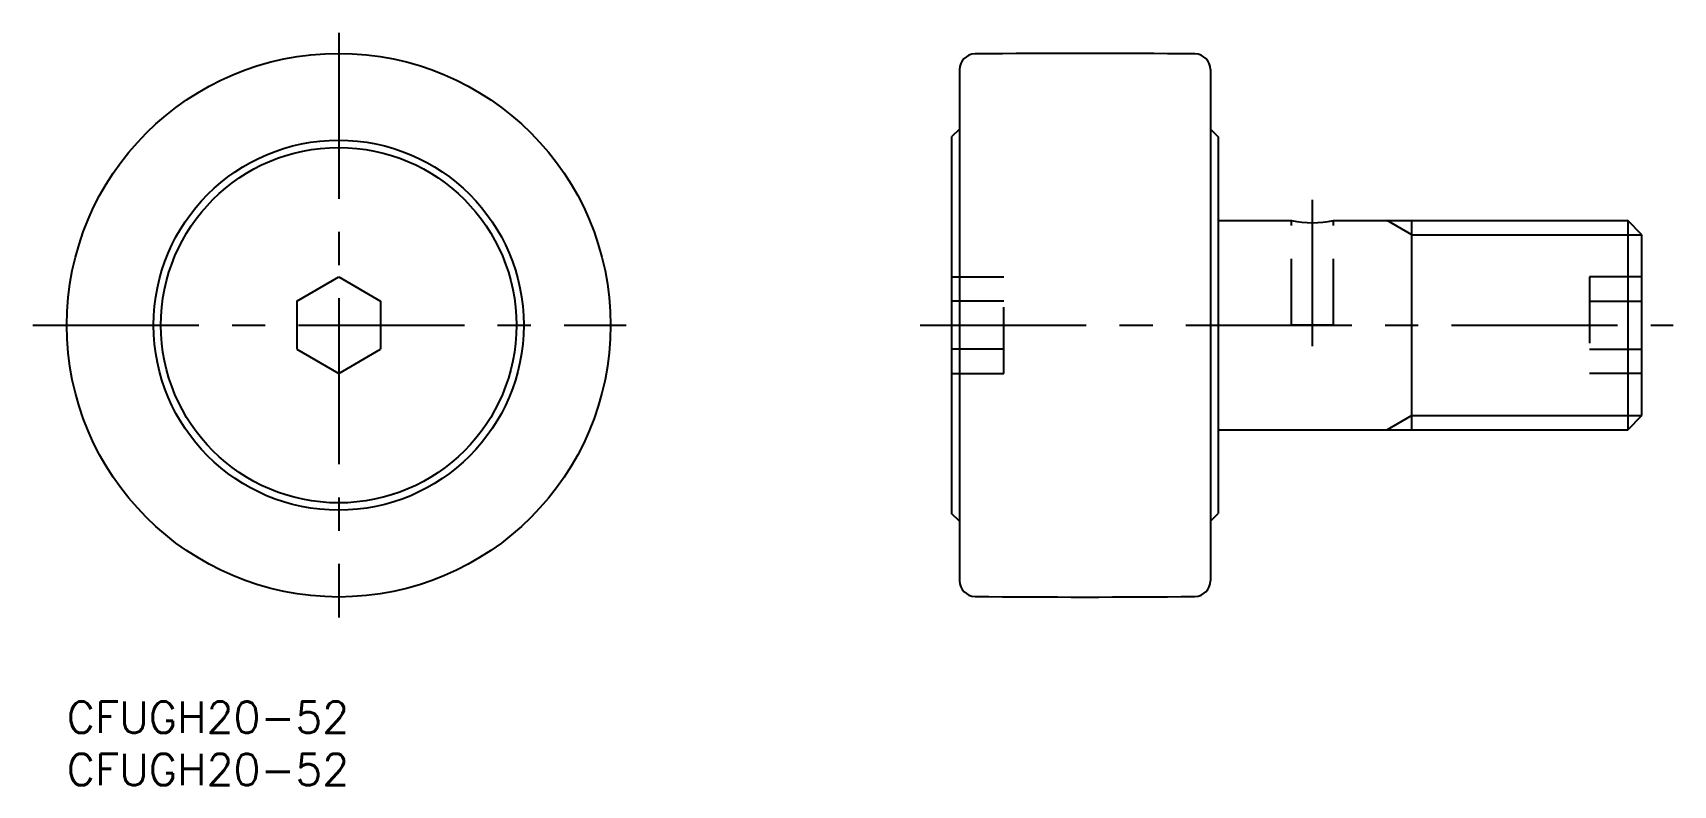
# Model space of a CAD drawing. Extents: x -3 to 154, y -8 to 64.
import ezdxf

# ---------------------------------------------------------------- set-up
doc = ezdxf.new("R2010")
doc.units = 0
doc.header["$LTSCALE"] = 0.5
doc.linetypes.add('CENTER', pattern=[50.8, 31.75, -6.35, 6.35, -6.35])
doc.linetypes.add('DASHED', pattern=[19.05, 12.7, -6.35])
for name, color, linetype in [('MSM_CENTER', 1, 'CENTER'), ('MSM_CONTINUOUS', 7, 'CONTINUOUS'), ('MSM_DASHED', 4, 'DASHED'), ('MSM_NARROW', 5, 'CONTINUOUS'), ('MSM_PART_NUMBER', 7, 'CONTINUOUS')]:
    doc.layers.add(name, color=color, linetype=linetype)
doc.styles.get("Standard").update_dxf_attribs({"font": 'txt.shx', "height": 3, "bigfont": 'bigfont.shx'})

# ---------------------------------------------------------------- blocks, each defined once
blk = doc.blocks.new('*U14')
at = {"layer": 'MSM_PART_NUMBER'}
blk.add_text('CFUGH20-52', height=3, dxfattribs=at).set_placement((0, -3))
blk = doc.blocks.new('*U15')
at = {"layer": 'MSM_PART_NUMBER'}
blk.add_text('CFUGH20-52', height=3, dxfattribs=at).set_placement((0, -8))

msp = doc.modelspace()

# ---------------------------------------------------------------- linework, layer by layer
at = {"layer": 'MSM_CENTER'}
for p, q in [((26, 63.97), (26, 8.04)), ((119.12, 34), (119.12, 48)), ((-3.25, 36), (53.5, 36)), ((81.62, 36), (153.62, 36))]:
    msp.add_line(p, q, dxfattribs=at)
at = {"layer": 'MSM_CONTINUOUS'}
for p, q in [((85.37, 60.44), (85.37, 11.56)), ((109.37, 60.44), (109.37, 11.56)), ((85.37, 54.76), (84.62, 54)), ((84.62, 54), (84.62, 18)), ((109.37, 54.75), (110.12, 54)), ((110.12, 54), (110.12, 18)), ((110.12, 46), (117.12, 46)), ((121.12, 46), (149.27, 46)), ((128.62, 26), (128.62, 46)), ((150.62, 44.65), (149.27, 46)), ((149.27, 46), (149.27, 26)), ((150.62, 27.35), (150.62, 44.65)), ((22, 38.31), (26, 40.62)), ((26, 40.62), (30, 38.31)), ((22, 38.31), (22, 33.69)), ((30, 38.31), (30, 33.69)), ((22, 33.69), (26, 31.38)), ((26, 31.38), (30, 33.69)), ((149.27, 26), (150.62, 27.35)), ((110.12, 26), (149.27, 26)), ((85.37, 17.24), (84.62, 18)), ((109.37, 17.25), (110.12, 18))]:
    msp.add_line(p, q, dxfattribs=at)
for radius in [26, 17.7, 17]:
    msp.add_circle((26, 36), radius, dxfattribs=at)
for centre, radius, start, end in [((86.87, 60.44), 1.5, 90.6025, 180), ((97.37, -938), 1000, 89.39748, 90.60252), ((107.87, 60.44), 1.5, 0, 89.3975), ((119.12, 55.8), 10, 258.4625, 281.5375), ((86.87, 11.56), 1.5, 180, 269.3975), ((107.87, 11.56), 1.5, 270.6025, 0), ((97.37, 1010), 1000, 269.39748, 270.60252)]:
    msp.add_arc(centre, radius, start, end, dxfattribs=at)
at = {"layer": 'MSM_DASHED'}
for p, q in [((117.12, 36), (117.12, 46)), ((121.12, 36), (121.12, 46)), ((84.62, 40.62), (89.62, 40.62)), ((89.62, 31.38), (89.62, 40.62)), ((150.62, 40.62), (145.62, 40.62)), ((145.62, 40.62), (145.62, 31.38)), ((89.62, 38.31), (84.62, 38.31)), ((145.62, 38.31), (150.62, 38.31)), ((121.12, 36), (117.12, 36)), ((89.62, 33.69), (84.62, 33.69)), ((145.62, 33.69), (150.62, 33.69)), ((84.62, 31.38), (89.62, 31.38)), ((150.62, 31.38), (145.62, 31.38))]:
    msp.add_line(p, q, dxfattribs=at)
at = {"layer": 'MSM_NARROW'}
for p, q in [((128.62, 44.65), (126.28, 46)), ((128.62, 44.65), (150.62, 44.65)), ((128.62, 27.35), (126.28, 26)), ((128.62, 27.35), (150.62, 27.35))]:
    msp.add_line(p, q, dxfattribs=at)

# ---------------------------------------------------------------- block references
at = {"layer": 'MSM_CONTINUOUS'}
for name in ['*U14', '*U15']:
    msp.add_blockref(name, (0, 0), dxfattribs=at)

doc.saveas('drawing.dxf')
